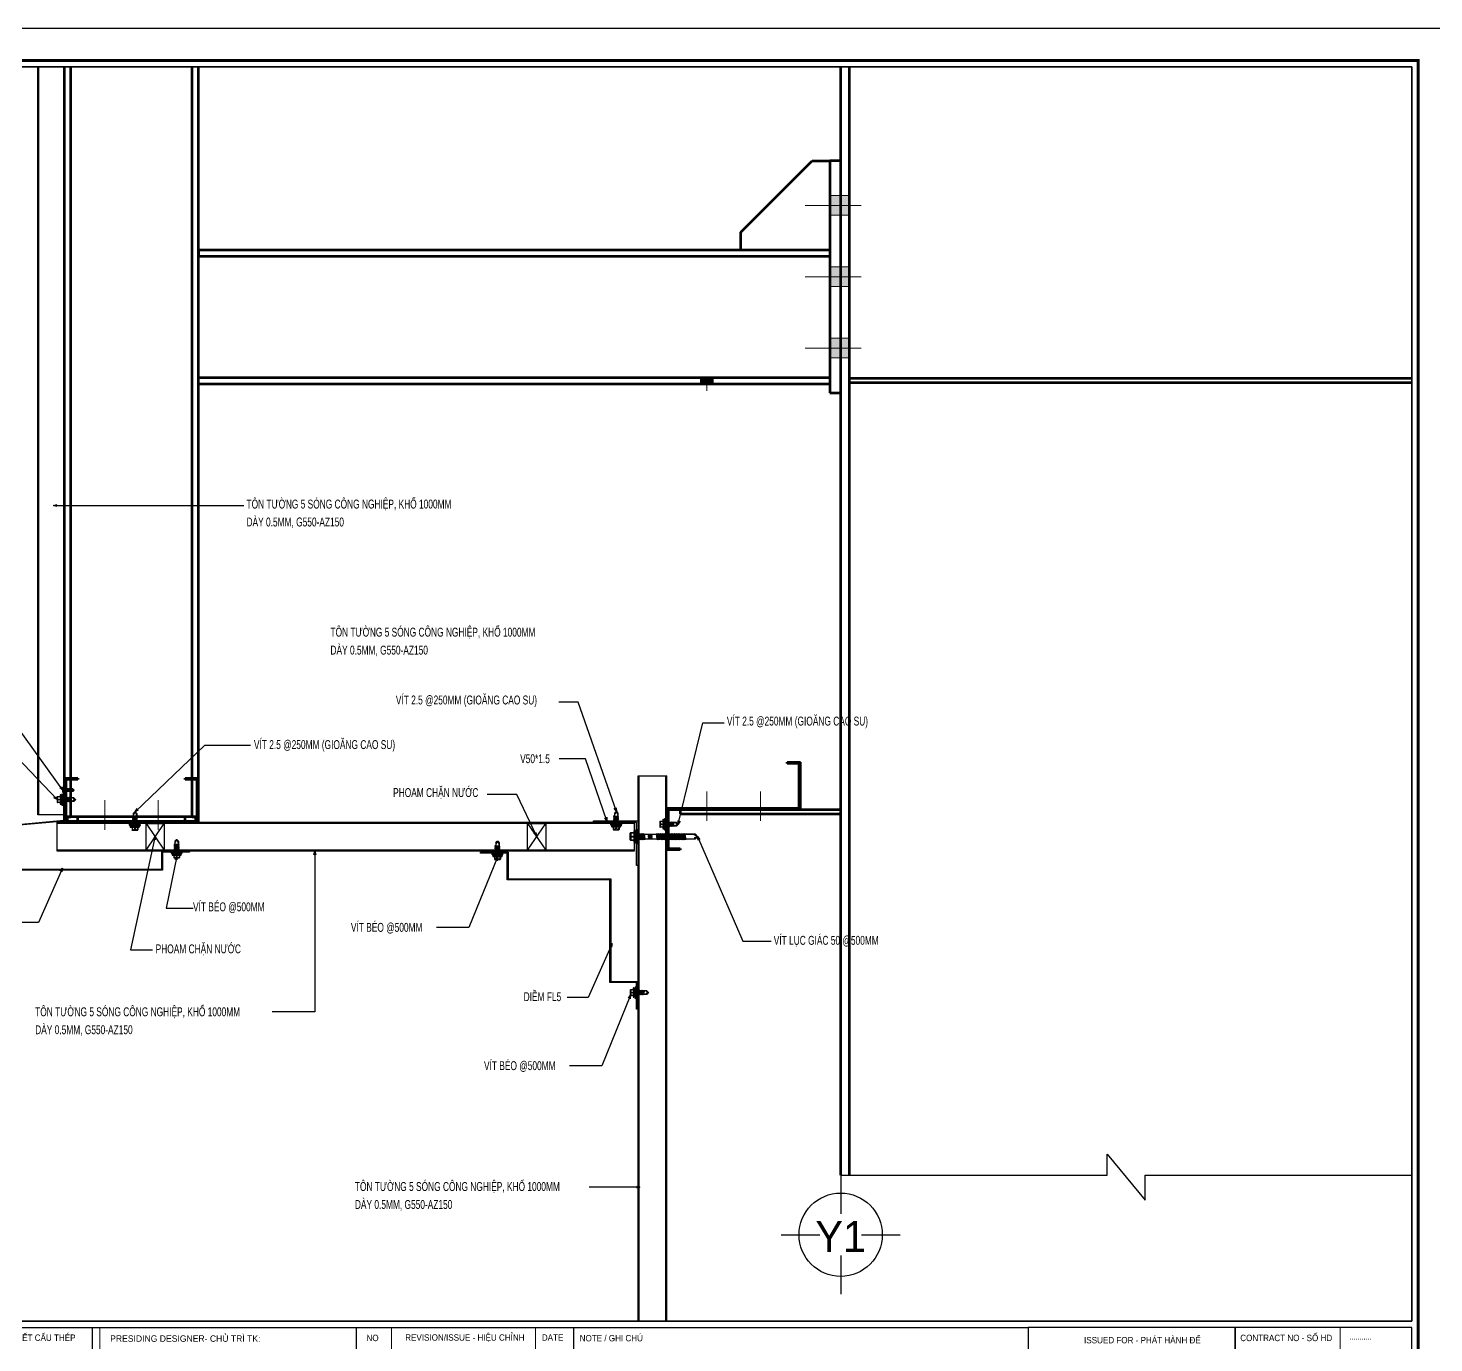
# Model space of a CAD drawing. Header units: inches. Extents: x 2 to 32666, y -5537 to 22.
# Drawn here: x 19811.6 to 20205.6, y -4073 to -3704.5 of the extents above; entities that cross this region are included whole.
import ezdxf
from ezdxf.enums import TextEntityAlignment as Align

# ---------------------------------------------------------------- set-up
doc = ezdxf.new("R2010")
doc.units = ezdxf.units.IN
doc.header["$MEASUREMENT"] = 0
doc.linetypes.add('DASHED2', pattern=[0.375, 0.25, -0.125])
for name, color, linetype in [('2', 2, 'Continuous'), ('3', 3, 'Continuous'), ('4', 4, 'Continuous'), ('6', 6, 'Continuous'), ('7', 7, 'Continuous'), ('9', 9, 'Continuous'), ('BAO KHUNG', 31, 'Continuous'), ('DIM', 8, 'Continuous'), ('Kyhieu', 7, 'Continuous'), ('NET IN', 3, 'Continuous'), ('STRUCTURE', 1, 'Continuous')]:
    doc.layers.add(name, color=color, linetype=linetype)
doc.layers.add('Cover text', color=7, linetype='Continuous', true_color=0x52370f)
doc.layers.add('S-Hatch', color=8, linetype='Continuous', lineweight=9)
doc.styles.add('AVO', font='VAVOB.TTF')
doc.styles.add('ST1', font='vnshx.shx', dxfattribs={"width": 0.7})
doc.styles.add('ST1H', font='vnshxh.shx', dxfattribs={"width": 0.7})
doc.styles.add('ST3', font='VHAVANB.TTF')
doc.styles.get("Standard").update_dxf_attribs({"font": 'arial.ttf'})
doc.styles.add('STYLE2', font='VHAVAN.TTF')
doc.styles.add('TIEU DE', font='Vharialn.ttf')
doc.dimstyles.new('4', dxfattribs={"dimtxt": 2.5, "dimasz": 1, "dimexe": 1, "dimexo": 0, "dimgap": 1, "dimtad": 1, "dimdec": 0, "dimlfac": 4, "dimzin": 0, "dimdsep": 46, "dimtxsty": 'ST1', "dimblk": 'ARCHTICK', "dimcen": 1, "dimdle": 1, "dimclrd": 8, "dimclre": 8, "dimclrt": 3, "dimadec": 0, "dimazin": 0, "dimtfac": 1, "dimtdec": 0, "dimtix": 1, "dimtmove": 1, "dimatfit": 3, "dimldrblk": 'OPEN30', "dimfxl": 0.18, "dimtfill": 1, "dimtolj": 1, "dimtzin": 0, "dimlwd": -1, "dimlwe": -1, "dimarcsym": 2})

# ---------------------------------------------------------------- blocks, each defined once
blk = doc.blocks.new('kt kien truc 1')
at = {"layer": '2', "color": 157, "linetype": 'Continuous'}
blk.add_lwpolyline([(0, 420), (594, 420), (594, 0), (0, 0)], close=True, dxfattribs=at)
at = {"layer": '7', "color": 147, "linetype": 'Continuous'}
blk.add_lwpolyline([(12.33, 57.61), (581.67, 57.61), (581.67, 409.19), (12.33, 409.19)], close=True, dxfattribs=at)
at = {"layer": 'BAO KHUNG', "color": 7}
blk.add_line((346.77, 10.81), (346.77, 55.81), dxfattribs=at)
at = {"layer": 'BAO KHUNG', "color": 167, "linetype": 'Continuous', "const_width": 0.871}
blk.add_lwpolyline([(10.59, 9.07), (583.41, 9.07), (583.41, 410.93), (10.59, 410.93)], close=True, dxfattribs=at)
at = {"layer": 'BAO KHUNG', "color": 7}
for points in [[(144.95, 55.81), (285.8, 55.81), (285.8, 10.81), (144.95, 10.81)], [(211.89, 55.81), (474.14, 55.81), (474.14, 10.81), (211.89, 10.81)], [(474.14, 10.81), (532.16, 10.81), (532.16, 55.81), (474.14, 55.81)], [(532.16, 10.81), (581.67, 10.81), (581.67, 55.81), (532.16, 55.81)]]:
    blk.add_lwpolyline(points, close=True, dxfattribs=at)
at = {"layer": 'S-Hatch'}
for p, q in [((213.95, 10.81), (213.95, 55.81)), ((295.73, 55.81), (295.73, 10.81)), ((336.07, 55.81), (336.07, 10.81)), ((561.54, 55.81), (561.54, 23.67))]:
    blk.add_line(p, q, dxfattribs=at)
at = {"layer": 'BAO KHUNG', "color": 7, "linetype": 'Continuous', "width": 0.9}
for s, p in [('STEEL CONTRACTOR - NHÀ THẦU KẾT CẤU THÉP', (152.72, 52.05)), ('NOTE / GHI CHÚ', (348.44, 51.92)), ('CONTRACT NO - SỐ HD', (533.57, 51.98))]:
    blk.add_text(s, height=1.8, dxfattribs=at).set_placement(p)
at = {"layer": 'BAO KHUNG', "color": 7, "linetype": 'Continuous', "style": 'ST3'}
blk.add_text('PRESIDING DESIGNER- CHñ TR× TK:', height=1.8, dxfattribs=at).set_placement((216.86, 51.8))
at = {"layer": 'BAO KHUNG', "color": 7, "linetype": 'Continuous', "width": 0.9}
for s, p in [('NO', (290.4, 52.88)), ('REVISION/ISSUE - HIỆU CHỈNH', (316.27, 53)), ('DATE', (340.86, 52.99))]:
    blk.add_text(s, height=1.8, dxfattribs=at).set_placement(p, align=Align.MIDDLE_CENTER)
blk.add_text('ISSUED FOR - PHÁT HÀNH ĐỂ ', height=1.8, dxfattribs=at).set_placement((506.46, 51.36), align=Align.CENTER)
at = {"layer": 'BAO KHUNG', "color": 109, "linetype": 'Continuous', "style": 'STYLE2', "width": 0.8}
blk.add_text('...........', height=1.5, dxfattribs=at).set_placement((564.21, 52.44))
at = {"layer": 'Cover text', "ltscale": 0.5, "style": 'TIEU DE'}
for tag, p in [('STT', (555.05, 15.58)), ('TENBANVE', (45.93, 14.6))]:
    blk.add_attdef(tag, text='', height=2, dxfattribs=at).set_placement(p, align=Align.MIDDLE_CENTER)
blk = doc.blocks.new('HFR-1')
at = {"layer": 'STRUCTURE', "color": 1, "linetype": 'Continuous'}
for p, q in [((-5.5, 0), (5.5, 0)), ((-5.2, 0.8), (-3.4, 1.5)), ((5.2, 0.8), (3.4, 1.5)), ((-2.4, -1.2), (-3, -1.6)), ((-3, -1.6), (-2.4, -1.9)), ((-2.4, -1.9), (-3, -2.3)), ((-3, -2.3), (-2.4, -2.6)), ((-2.4, -2.6), (-3, -3)), ((-3, -3), (-2.4, -3.3)), ((-2.4, -3.3), (-3, -3.7)), ((-3, -3.7), (-2.4, -4.1)), ((-2.4, -4.1), (-3, -4.4)), ((-3, -4.4), (-2.4, -4.8)), ((-2.4, -4.8), (-3, -5.1)), ((-3, -5.1), (-2.4, -5.5)), ((-2.4, -5.5), (-3, -5.8)), ((-3, -5.8), (-2.4, -6.2)), ((-2.4, -6.2), (-3, -6.6)), ((-3, -6.6), (-2.4, -6.9)), ((-2.4, -6.9), (-3, -7.3)), ((-3, -7.3), (-2.4, -7.6)), ((-2.4, -7.6), (-3, -8)), ((-3, -8), (-2.4, -8.3)), ((-2.4, -8.3), (-3, -8.7)), ((-3, -8.7), (-2.4, -9)), ((-2.4, -9), (-3, -9.4)), ((-3, -9.4), (-2.4, -9.7)), ((-2.4, -9.7), (-3, -10.1)), ((-3, -10.1), (-2.4, -10.5)), ((-2.4, -10.5), (-3, -10.8)), ((-3, -10.8), (-2.4, -11.2)), ((-2.4, -11.2), (-3, -11.5)), ((-3, -11.5), (-2.4, -11.9)), ((-2.9, -1.6), (2.9, -1.4)), ((-2.9, -2.3), (2.9, -2.1)), ((-2.9, -3), (2.9, -2.8)), ((-2.9, -3.7), (2.9, -3.6)), ((-2.9, -4.4), (2.9, -4.3)), ((-2.9, -5.1), (2.9, -5)), ((-2.9, -5.9), (2.9, -5.7)), ((-2.9, -6.6), (2.9, -6.4)), ((-2.9, -7.3), (2.9, -7.1)), ((-2.9, -8), (2.9, -7.8)), ((-2.9, -8.7), (2.9, -8.5)), ((-2.9, -9.4), (2.9, -9.2)), ((-2.9, -10.1), (1.5, -10)), ((-2.9, -10.8), (1.3, -10.7)), ((-2.9, -11.5), (0.9, -11.4)), ((-2.5, -17.4), (-2.5, -11.8)), ((-2.5, -17.4), (-2, -16.7)), ((-2.5, -17.4), (-0.2, -19.7)), ((2.4, -1.1), (-2.4, -1.2)), ((2.4, -1.8), (-2.4, -1.9)), ((-2.4, -1.9), (2.4, -1.8)), ((-2.4, -2.6), (2.4, -2.5)), ((2.4, -2.5), (-2.4, -2.6)), ((-2.4, -3.3), (2.4, -3.2)), ((2.4, -3.2), (-2.4, -3.3)), ((-2.4, -4.1), (2.4, -3.9)), ((2.4, -3.9), (-2.4, -4.1)), ((-2.4, -4.8), (2.4, -4.6)), ((2.4, -4.6), (-2.4, -4.8)), ((-2.4, -5.5), (2.4, -5.3)), ((2.4, -5.3), (-2.4, -5.5)), ((-2.4, -6.2), (2.4, -6)), ((2.4, -6), (-2.4, -6.2)), ((-2.4, -6.9), (2.4, -6.8)), ((2.4, -6.8), (-2.4, -6.9)), ((-2.4, -7.6), (2.4, -7.5)), ((2.4, -7.5), (-2.4, -7.6)), ((-2.4, -8.3), (2.4, -8.2)), ((2.4, -8.2), (-2.4, -8.3)), ((-2.4, -9), (2.4, -8.9)), ((2.4, -8.9), (-2.4, -9)), ((-2.4, -9.7), (2.4, -9.6)), ((2.4, -9.6), (-2.4, -9.7)), ((1.4, -10.3), (-2.4, -10.5)), ((-2.4, -10.5), (1.4, -10.3)), ((-2.4, -11.2), (1.1, -11.1)), ((1.1, -11.1), (-2.4, -11.2)), ((-2.4, -11.9), (0.4, -11.8)), ((-1, -16.7), (0.2, -19.7)), ((0.1, -19.4), (1.2, -17.3)), ((0.2, -19.7), (2.5, -17.4)), ((1.6, -16.1), (2.3, -10.2)), ((2.2, -10), (2.9, -10)), ((2.2, -11), (2.4, -11)), ((2.4, -11), (2.2, -11)), ((2.2, -11.4), (2.9, -11.4)), ((2.2, -11.7), (2.4, -11.7)), ((2.4, -10.3), (2.3, -10.3)), ((2.3, -10.3), (2.4, -10.3)), ((2.3, -10.7), (2.9, -10.7)), ((2.9, -1.4), (2.4, -1.1)), ((2.4, -1.8), (2.9, -1.4)), ((2.9, -2.1), (2.4, -1.8)), ((2.4, -2.5), (2.9, -2.1)), ((2.9, -2.8), (2.4, -2.5)), ((2.4, -3.2), (2.9, -2.8)), ((2.9, -3.6), (2.4, -3.2)), ((2.4, -3.9), (2.9, -3.6)), ((2.9, -4.3), (2.4, -3.9)), ((2.4, -4.6), (2.9, -4.3)), ((2.9, -5), (2.4, -4.6)), ((2.4, -5.3), (2.9, -5)), ((2.9, -5.7), (2.4, -5.3)), ((2.4, -6), (2.9, -5.7)), ((2.9, -6.4), (2.4, -6)), ((2.4, -6.8), (2.9, -6.4)), ((2.9, -7.1), (2.4, -6.8)), ((2.4, -7.5), (2.9, -7.1)), ((2.9, -7.8), (2.4, -7.5)), ((2.4, -8.2), (2.9, -7.8)), ((2.9, -8.5), (2.4, -8.2)), ((2.4, -8.9), (2.9, -8.5)), ((2.9, -9.2), (2.4, -8.9)), ((2.4, -9.6), (2.9, -9.2)), ((2.9, -10), (2.4, -9.6)), ((2.4, -10.3), (2.9, -10)), ((2.9, -10.7), (2.4, -10.3)), ((2.4, -11), (2.9, -10.7)), ((2.9, -11.4), (2.4, -11)), ((2.4, -11.7), (2.9, -11.4)), ((2.5, -17.4), (2.5, -11.7))]:
    blk.add_line(p, q, dxfattribs=at)
at = {"layer": 'STRUCTURE', "color": 1, "linetype": 'Continuous', "ltscale": 8}
for p in [(-3.4, 1.5), (3.4, 1.5)]:
    blk.add_line(p, (0, 1.5), dxfattribs=at)
at = {"layer": 'STRUCTURE', "color": 1, "linetype": 'DASHED2'}
for p in [(-1.9, 1.5), (1.9, 1.5)]:
    blk.add_line(p, (0, 0), dxfattribs=at)
at = {"layer": 'STRUCTURE', "color": 1, "linetype": 'Continuous', "ltscale": 8}
for centre, start, end in [((-4.7, 0.2), 130.41, 194.8062), ((4.7, 0.2), 345.1938, 49.59)]:
    blk.add_arc(centre, 0.801, start, end, dxfattribs=at)
at = {"layer": 'STRUCTURE', "color": 1, "linetype": 'Continuous'}
for centre, radius, start, end in [((-7.3, -9), 9.14, 58.065, 78.8402), ((5.1, -3.8), 3.83, 84.2039, 134.3621), ((-1.5, -17.1), 0.59, 34.2302, 144.5641), ((0, -19.4), 0.331, 231.6348, 305.4287), ((-0.5, -10.1), 1.93, 296.6041, 355.3922), ((-0.6, -16), 2.2, 324.0048, 357.8268), ((1.9, -10.3), 0.444, 15.9762, 172.6971)]:
    blk.add_arc(centre, radius, start, end, dxfattribs=at)
blk = doc.blocks.new('Short_Self_drilling')
at = {"layer": 'STRUCTURE', "color": 1, "linetype": 'Continuous'}
for p, q in [((6.4, 1.7), (-6.4, 1.7)), ((5.1, 3.8), (-5.1, 3.8)), ((-2.6, 2.9), (-5.1, 2.9)), ((-3.4, 3.8), (-3.4, 6.8)), ((3, 7.2), (-3, 7.2)), ((2.6, 2.9), (-2.6, 2.9)), ((-2.1, 2.8), (-2.1, 2.9)), ((6.3, 0), (0, 0)), ((2.2, 2.8), (2.2, 2.9)), ((2.2, -0.5), (2.2, 0)), ((5.1, 2.9), (2.6, 2.9)), ((3.4, 3.8), (3.4, 6.8)), ((3, -1.2), (-2.7, -0.2)), ((3, -2.7), (-2.7, -1.8)), ((3, -4.2), (-2.7, -3.3)), ((3, -5.8), (-2.7, -4.8)), ((3, -7.3), (-2.7, -6.3)), ((-1.9, -8), (-2.7, -7.9)), ((-2.1, -1.4), (-2.1, -0.9)), ((-2.1, -2.9), (-2.1, -2.4)), ((-2.1, -4.4), (-2.1, -3.9)), ((-2.1, -6), (-2.1, -5.4)), ((-2.1, -7.5), (-2.1, -7)), ((-2.1, -12.3), (-2.1, -8.5)), ((3, -8.8), (-1.1, -8.1)), ((2.1, -12.3), (2.1, -9.1)), ((2.2, -2), (2.2, -1.5)), ((2.2, -3.6), (2.2, -3)), ((2.2, -5.1), (2.2, -4.6)), ((2.2, -6.6), (2.2, -6.1)), ((2.2, -8.1), (2.2, -7.6))]:
    blk.add_line(p, q, dxfattribs=at)
blk.add_lwpolyline([(6.4, 1.3), (6.4, 1.7), (2.1, 2.8), (-2.1, 2.8), (-6.4, 1.7), (-6.4, 1.3)], close=True, dxfattribs=at)
for points in [[(-6.4, 1.3, -0.088869), (-6.3, 0), (0, 0)], [(-0.1, 3.8), (-0.3, 6.2, 0.338878), (-3.1, 6.2), (-3.3, 3.8)], [(3.3, 3.8), (3.1, 6.2, 0.338878), (0.3, 6.2), (0.1, 3.8)], [(2.1, -12.3), (0.2, -14.2, -0.333596), (-0.2, -14.2), (-2.1, -12.3)], [(-0.1, -14), (-1, -12.2, -0.148657), (-1.4, -11.2), (-2, -7.7, -0.815006), (-1.2, -7.8, 0.150833), (-0.8, -8.7)], [(2.1, -12.3), (1.7, -11.7, 0.52242), (0.9, -11.7), (-0.2, -14.2)]]:
    blk.add_lwpolyline(points, format="xyb", dxfattribs=at)
for points in [[(3, -1.2), (2.2, -1.5), (-2.1, -0.8), (-2.7, -0.2), (-2.4, 0)], [(3, -2.7), (2.2, -3), (-2.1, -2.4), (-2.7, -1.8), (-2.1, -1.4), (2.2, -2), (3, -2.7)], [(3, -4.2), (2.2, -4.6), (-2.1, -3.9), (-2.7, -3.3), (-2.1, -2.9), (2.2, -3.6), (3, -4.2)], [(3, -5.8), (2.2, -6.1), (-2.1, -5.4), (-2.7, -4.8), (-2.1, -4.4), (2.2, -5.1), (3, -5.8)], [(3, -7.3), (2.2, -7.6), (-2.1, -7), (-2.7, -6.3), (-2.1, -6), (2.2, -6.6), (3, -7.3)], [(-1.8, -8.5), (-2.1, -8.5), (-2.7, -7.9), (-2.1, -7.5), (-1.8, -7.5)], [(-1.3, -7.6), (2.2, -8.1), (3, -8.8)], [(-1.2, 0), (2.2, -0.5), (3, -1.2)], [(3, -8.8), (2.2, -9.1), (-0.8, -8.7)]]:
    blk.add_lwpolyline(points, dxfattribs=at)
for centre, radius, start, end in [((-5, 3.3), 0.455, 109.7949, 250.2674), ((-3, 6.8), 0.429, 90.0311, 180.0311), ((3, 6.8), 0.429, 0.0311, 90.0311), ((5.1, 3.3), 0.435, 279.7276, 80.3347), ((10, 0.2), 3.74, 162.2963, 182.6103)]:
    blk.add_arc(centre, radius, start, end, dxfattribs=at)
blk = doc.blocks.new('vit 5')
at = {"layer": 'STRUCTURE', "color": 1, "linetype": 'Continuous'}
for p, q in [((-23619.05, 33070.93), (-23617.72, 33071.26)), ((-23619.05, 33070.79), (-23619.05, 33070.93)), ((-23619.05, 33070.93), (-23615.05, 33070.93)), ((-23615.05, 33070.79), (-23619.05, 33070.79)), ((-23615.11, 33070.43), (-23619, 33070.43)), ((-23618.65, 33071.56), (-23615.45, 33071.56)), ((-23618.65, 33071.29), (-23617.85, 33071.29)), ((-23618.12, 33071.56), (-23618.12, 33072.49)), ((-23618.08, 33071.56), (-23618.02, 33072.33)), ((-23617.98, 33072.62), (-23616.12, 33072.62)), ((-23617.97, 33070.13), (-23616.19, 33070.4)), ((-23617.97, 33069.63), (-23616.19, 33069.91)), ((-23617.85, 33071.29), (-23616.25, 33071.29)), ((-23617.72, 33071.26), (-23617.72, 33071.29)), ((-23617.72, 33071.26), (-23616.38, 33071.26)), ((-23617.71, 33070.33), (-23617.71, 33070.43)), ((-23617.71, 33070.02), (-23617.71, 33069.84)), ((-23617.14, 33072.33), (-23617.08, 33071.56)), ((-23617.01, 33071.56), (-23616.95, 33072.33)), ((-23616.4, 33070.2), (-23616.4, 33070.02)), ((-23616.4, 33069.71), (-23616.4, 33069.53)), ((-23616.39, 33071.26), (-23616.39, 33071.29)), ((-23616.38, 33071.26), (-23615.05, 33070.93)), ((-23616.25, 33071.29), (-23615.45, 33071.29)), ((-23616.08, 33072.33), (-23616.02, 33071.56)), ((-23615.98, 33071.56), (-23615.98, 33072.49)), ((-23615.05, 33070.93), (-23615.05, 33070.79)), ((-23617.97, 33069.14), (-23616.19, 33069.41)), ((-23617.97, 33068.65), (-23616.19, 33068.92)), ((-23617.71, 33069.53), (-23617.71, 33069.35)), ((-23617.71, 33069.04), (-23617.71, 33068.85)), ((-23617.71, 33068.54), (-23617.71, 33065.28)), ((-23617.57, 33067.55), (-23617.57, 33066.56)), ((-23617.13, 33067.55), (-23617.13, 33066.56)), ((-23616.77, 33067.55), (-23616.77, 33066.56)), ((-23616.4, 33069.22), (-23616.4, 33069.04)), ((-23616.4, 33068.73), (-23616.4, 33065.47)), ((-23617.97, 33064.89), (-23616.19, 33065.17)), ((-23617.97, 33064.4), (-23616.19, 33064.68)), ((-23617.97, 33063.91), (-23616.19, 33064.19)), ((-23617.97, 33063.42), (-23616.19, 33063.7)), ((-23617.97, 33062.93), (-23616.19, 33063.2)), ((-23617.97, 33062.44), (-23616.19, 33062.71)), ((-23617.97, 33061.94), (-23616.19, 33062.22)), ((-23617.97, 33061.45), (-23616.19, 33061.73)), ((-23617.71, 33065.29), (-23617.71, 33065.1)), ((-23617.71, 33064.79), (-23617.71, 33064.61)), ((-23617.71, 33064.3), (-23617.71, 33064.12)), ((-23617.71, 33063.81), (-23617.71, 33063.63)), ((-23617.71, 33063.32), (-23617.71, 33063.13)), ((-23617.71, 33062.83), (-23617.71, 33062.64)), ((-23617.71, 33062.33), (-23617.71, 33062.15)), ((-23617.71, 33061.84), (-23617.71, 33061.66)), ((-23616.4, 33065.47), (-23616.4, 33065.29)), ((-23616.4, 33064.98), (-23616.4, 33064.79)), ((-23616.4, 33064.49), (-23616.4, 33064.3)), ((-23616.4, 33063.99), (-23616.4, 33063.81)), ((-23616.4, 33063.5), (-23616.4, 33063.32)), ((-23616.4, 33063.01), (-23616.4, 33062.83)), ((-23616.4, 33062.52), (-23616.4, 33062.34)), ((-23616.4, 33062.03), (-23616.4, 33061.84)), ((-23617.97, 33060.96), (-23616.19, 33061.24)), ((-23617.97, 33060.47), (-23616.19, 33060.75)), ((-23617.97, 33059.98), (-23616.19, 33060.25)), ((-23617.97, 33059.49), (-23616.19, 33059.76)), ((-23617.97, 33058.99), (-23616.19, 33059.27)), ((-23617.97, 33058.5), (-23616.19, 33058.78)), ((-23617.97, 33058.01), (-23616.19, 33058.29)), ((-23617.97, 33057.52), (-23616.19, 33057.8)), ((-23617.71, 33061.35), (-23617.71, 33061.17)), ((-23617.71, 33060.86), (-23617.71, 33060.68)), ((-23617.71, 33060.37), (-23617.71, 33060.18)), ((-23617.71, 33059.88), (-23617.71, 33059.69)), ((-23617.71, 33059.38), (-23617.71, 33059.2)), ((-23617.71, 33058.89), (-23617.71, 33058.71)), ((-23617.71, 33058.4), (-23617.71, 33058.22)), ((-23617.71, 33057.91), (-23617.71, 33057.73)), ((-23616.4, 33061.54), (-23616.4, 33061.35)), ((-23616.4, 33061.04), (-23616.4, 33060.86)), ((-23616.4, 33060.55), (-23616.4, 33060.37)), ((-23616.4, 33060.06), (-23616.4, 33059.88)), ((-23616.4, 33059.57), (-23616.4, 33059.38)), ((-23616.4, 33059.08), (-23616.4, 33058.89)), ((-23616.4, 33058.58), (-23616.4, 33058.4)), ((-23616.4, 33058.09), (-23616.4, 33057.91)), ((-23617.97, 33057.12), (-23616.67, 33057.33)), ((-23617.7, 33057.04), (-23616.76, 33057.17)), ((-23617.7, 33054.38), (-23617.57, 33054.57)), ((-23616.6, 33054.72), (-23616.42, 33057.47)), ((-23616.42, 33057.37), (-23616.19, 33057.4))]:
    blk.add_line(p, q, dxfattribs=at)
for points in [[(-23617.97, 33070.13), (-23617.71, 33070.33), (-23617.05, 33070.43)], [(-23616.23, 33070.43), (-23616.19, 33070.4), (-23616.4, 33070.21), (-23617.71, 33070.02), (-23617.97, 33070.13)], [(-23617.97, 33069.63), (-23617.71, 33069.84), (-23616.4, 33070.02), (-23616.19, 33069.91), (-23616.4, 33069.71), (-23617.71, 33069.52), (-23617.97, 33069.63)], [(-23617.97, 33069.14), (-23617.71, 33069.35), (-23616.4, 33069.53), (-23616.19, 33069.41), (-23616.4, 33069.22), (-23617.71, 33069.03), (-23617.97, 33069.14)], [(-23617.97, 33068.65), (-23617.71, 33068.85), (-23616.4, 33069.04), (-23616.19, 33068.92), (-23616.4, 33068.73), (-23617.71, 33068.54), (-23617.97, 33068.65)], [(-23617.41, 33066.56), (-23617.41, 33067.55)], [(-23616.97, 33066.56), (-23616.97, 33067.55)], [(-23616.6, 33066.56), (-23616.6, 33067.55)], [(-23617.97, 33064.89), (-23617.71, 33065.1), (-23616.4, 33065.29), (-23616.19, 33065.17), (-23616.4, 33064.98), (-23617.71, 33064.79), (-23617.97, 33064.89)], [(-23617.97, 33064.4), (-23617.71, 33064.61), (-23616.4, 33064.79), (-23616.19, 33064.68), (-23616.4, 33064.49), (-23617.71, 33064.3), (-23617.97, 33064.4)], [(-23617.97, 33063.91), (-23617.71, 33064.12), (-23616.4, 33064.3), (-23616.19, 33064.19), (-23616.4, 33063.99), (-23617.71, 33063.8), (-23617.97, 33063.91)], [(-23617.97, 33063.42), (-23617.71, 33063.63), (-23616.4, 33063.81), (-23616.19, 33063.7), (-23616.4, 33063.5), (-23617.71, 33063.31), (-23617.97, 33063.42)], [(-23617.97, 33062.93), (-23617.71, 33063.13), (-23616.4, 33063.32), (-23616.19, 33063.2), (-23616.4, 33063.01), (-23617.71, 33062.82), (-23617.97, 33062.93)], [(-23617.97, 33062.44), (-23617.71, 33062.64), (-23616.4, 33062.83), (-23616.19, 33062.71), (-23616.4, 33062.52), (-23617.71, 33062.33), (-23617.97, 33062.44)], [(-23617.97, 33061.94), (-23617.71, 33062.15), (-23616.4, 33062.34), (-23616.19, 33062.22), (-23616.4, 33062.03), (-23617.71, 33061.84), (-23617.97, 33061.94)], [(-23617.97, 33061.45), (-23617.71, 33061.66), (-23616.4, 33061.84), (-23616.19, 33061.73), (-23616.4, 33061.54), (-23617.71, 33061.35), (-23617.97, 33061.45)], [(-23617.97, 33060.96), (-23617.71, 33061.17), (-23616.4, 33061.35), (-23616.19, 33061.24), (-23616.4, 33061.04), (-23617.71, 33060.85), (-23617.97, 33060.96)], [(-23617.97, 33060.47), (-23617.71, 33060.68), (-23616.4, 33060.86), (-23616.19, 33060.75), (-23616.4, 33060.55), (-23617.71, 33060.36), (-23617.97, 33060.47)], [(-23617.97, 33059.98), (-23617.71, 33060.18), (-23616.4, 33060.37), (-23616.19, 33060.25), (-23616.4, 33060.06), (-23617.71, 33059.87), (-23617.97, 33059.98)], [(-23617.97, 33059.49), (-23617.71, 33059.69), (-23616.4, 33059.88), (-23616.19, 33059.76), (-23616.4, 33059.57), (-23617.71, 33059.38), (-23617.97, 33059.49)], [(-23617.97, 33058.99), (-23617.71, 33059.2), (-23616.4, 33059.38), (-23616.19, 33059.27), (-23616.4, 33059.08), (-23617.71, 33058.89), (-23617.97, 33058.99)], [(-23617.97, 33058.5), (-23617.71, 33058.71), (-23616.4, 33058.89), (-23616.19, 33058.78), (-23616.4, 33058.58), (-23617.71, 33058.4), (-23617.97, 33058.5)], [(-23617.97, 33058.01), (-23617.71, 33058.22), (-23616.4, 33058.4), (-23616.19, 33058.29), (-23616.4, 33058.09), (-23617.71, 33057.9), (-23617.97, 33058.01)], [(-23617.97, 33057.52), (-23617.71, 33057.73), (-23616.4, 33057.91), (-23616.19, 33057.8), (-23616.4, 33057.6), (-23617.71, 33057.41), (-23617.97, 33057.52)], [(-23616.4, 33057.91), (-23616.4, 33057.99)], [(-23617.97, 33057.12), (-23617.71, 33057.33), (-23616.64, 33057.48)], [(-23617.7, 33057.02), (-23617.71, 33057.02), (-23617.97, 33057.12)], [(-23617.7, 33057.04), (-23617.7, 33054.38), (-23617.09, 33053.78)], [(-23617.33, 33054.55), (-23617.01, 33053.76), (-23616.4, 33054.35), (-23616.4, 33057.6)], [(-23617.03, 33053.81), (-23616.71, 33054.39)], [(-23616.44, 33057.51), (-23616.4, 33057.52), (-23616.19, 33057.4), (-23616.4, 33057.21)]]:
    blk.add_lwpolyline(points, dxfattribs=at)
for centre, major_axis, ratio, start_param, end_param in [((-23620.16, 33070.44), (-0.822, 0.822), 1, 3.915086, 4.236522), ((-23618.63, 33071.42), (0.0956, 0.0956), 1, 0.954633, 3.757756), ((-23617.98, 33072.49), (-0.0943, 0.0943), 1, -0.785398, 0.785398), ((-23617.58, 33071.76), (0.508, 0.508), 1, 0.131933, 1.438864), ((-23616.51, 33071.76), (0.508, 0.508), 1, 0.131933, 1.438864), ((-23616.12, 33072.49), (-0.0943, 0.0943), 1, 3.926991, 5.497787), ((-23615.5, 33071.42), (-0.1, 0.1), 1, 2.701137, 5.152845), ((-23613.95, 33070.44), (-1.15, 0.17), 0.90746, -0.177273, 0.177273), ((-23617.49, 33067.55), (0.0589, 0.0589), 1, 5.497786, 8.639379), ((-23617.49, 33066.56), (0.0589, 0.0589), 1, 2.356194, 5.497786), ((-23617.05, 33067.55), (0.0589, 0.0589), 1, 5.497786, 8.639379), ((-23617.05, 33066.56), (0.0589, 0.0589), 1, 2.356194, 5.497786), ((-23616.68, 33067.55), (0.0589, 0.0589), 1, 5.497786, 8.639379), ((-23616.68, 33066.56), (0.0589, 0.0589), 1, 2.356194, 5.497786), ((-23617.44, 33054.48), (-0.076, 0.152), 0.752568, -1.468408, 0.606812), ((-23617.16, 33057.5), (0.363, 0.363), 1, 4.808661, 5.407478), ((-23617.18, 33054.75), (0.416, 0.416), 1, 4.859665, 5.449971), ((-23616.53, 33057.44), (0.0836, 0.0836), 1, 5.766736, 8.502032), ((-23617.04, 33053.85), (0.0625, 0.0625), 1, 3.247504, 4.281237)]:
    blk.add_ellipse(centre, major_axis=major_axis, ratio=ratio, start_param=start_param, end_param=end_param, dxfattribs=at)
blk = doc.blocks.new('_ArchTick')
at = {"color": 0, "linetype": 'ByBlock', "const_width": 0.15}
blk.add_lwpolyline([(-0.5, -0.5), (0.5, 0.5)], dxfattribs=at)
blk = doc.blocks.new('_Open30')
at = {"color": 0, "linetype": 'ByBlock', "lineweight": -2}
for p, q in [((-1, 0.27), (0, 0)), ((0, 0), (-1, -0.27)), ((0, 0), (-1, 0))]:
    blk.add_line(p, q, dxfattribs=at)
blk = doc.blocks.new('TRUCVP')
at = {"layer": 'Kyhieu', "color": 1, "linetype": 'Continuous'}
for points in [[(0, 17.5), (0, 50)], [(-50, 0), (-17.5, 0)], [(17.5, 0), (50, 0)], [(0, -50), (0, -17.5)]]:
    blk.add_lwpolyline(points, dxfattribs=at)
at = {"layer": 'Kyhieu', "color": 40, "linetype": 'Continuous'}
blk.add_circle((0, 0), 35, dxfattribs=at)

msp = doc.modelspace()

# ---------------------------------------------------------------- hatches: boundary and pattern name
at = {"layer": '2'}
for points in [[(20039.3591, -3756.958), (20036.3591, -3756.958), (20036.3591, -3751.458), (20039.3591, -3751.458)], [(20041.8591, -3756.958), (20039.3591, -3756.958), (20039.3591, -3751.458), (20041.8591, -3751.458)], [(20039.3591, -3776.958), (20036.3591, -3776.958), (20036.3591, -3771.458), (20039.3591, -3771.458)], [(20041.8591, -3776.958), (20039.3591, -3776.958), (20039.3591, -3771.458), (20041.8591, -3771.458)], [(20039.3591, -3796.958), (20036.3591, -3796.958), (20036.3591, -3791.458), (20039.3591, -3791.458)], [(20041.8591, -3796.958), (20039.3591, -3796.958), (20039.3591, -3791.458), (20041.8591, -3791.458)], [(20003.6096, -3802.458), (20003.6096, -3804.208), (20000.1096, -3804.208), (20000.1096, -3802.458)], [(20000.1096, -3804.208), (20000.1096, -3802.458), (20003.6096, -3802.458), (20003.6096, -3804.208)]]:
    msp.add_hatch(color=256, dxfattribs=at).paths.add_polyline_path(points, flags=17)

# ---------------------------------------------------------------- linework, layer by layer
at = {"layer": '2', "lineweight": 100}
for p, q in [((19821.8593, -3914.7092), (19821.8593, -3715.3349)), ((19823.6093, -3914.7092), (19823.6093, -3715.3349)), ((19857.6093, -3914.7092), (19857.6093, -3715.3349)), ((19859.3593, -3914.7092), (19859.3593, -3715.3349)), ((20039.3591, -4026.0548), (20039.3591, -3715.3349)), ((20041.8591, -4026.0548), (20041.8591, -3715.3349)), ((20011.3595, -3761.7084), (20031.3591, -3741.708)), ((20031.3591, -3741.708), (20036.3591, -3741.708)), ((20039.3591, -3741.708), (20036.3591, -3741.708)), ((20036.3591, -3741.708), (20036.3591, -3806.708)), ((20011.3595, -3766.708), (20011.3595, -3761.7084)), ((19859.3593, -3766.708), (19859.3593, -3768.458)), ((19859.3593, -3766.708), (20036.3591, -3766.708)), ((19859.3593, -3768.458), (20036.3591, -3768.458)), ((19859.3593, -3804.208), (19859.3593, -3802.458)), ((19859.3593, -3802.458), (20036.3591, -3802.458)), ((19859.3593, -3804.208), (20036.3591, -3804.208)), ((20041.8591, -3803.958), (20041.8591, -3802.708)), ((20199.4384, -3802.708), (20041.8591, -3802.708)), ((20199.4384, -3803.958), (20041.8591, -3803.958)), ((20036.3591, -3806.708), (20039.3591, -3806.708)), ((20024.7343, -3910.6193), (20024.3593, -3910.2443)), ((20024.3593, -3910.6193), (20024.3593, -3910.2443)), ((20024.3593, -3910.2443), (20028.1093, -3910.2443)), ((20027.7343, -3910.6193), (20024.3593, -3910.6193)), ((20027.7343, -3923.1193), (20027.7343, -3910.6193)), ((20028.1093, -3923.4943), (20028.1093, -3910.2443)), ((19821.8594, -3927.2092), (19821.8594, -3914.7092)), ((19821.8594, -3914.7092), (19825.6094, -3914.7092)), ((19825.6094, -3915.0842), (19822.2344, -3915.0842)), ((19822.2344, -3915.0842), (19822.2344, -3926.8342)), ((19823.6093, -3925.583), (19823.6093, -3915.0842)), ((19825.6094, -3914.7092), (19825.6094, -3915.0842)), ((19855.9844, -3915.0842), (19855.6094, -3914.7092)), ((19855.6094, -3915.0842), (19855.6094, -3914.7092)), ((19855.6094, -3914.7092), (19859.3594, -3914.7092)), ((19858.9844, -3915.0842), (19855.6094, -3915.0842)), ((19857.6093, -3925.583), (19857.6093, -3915.0842)), ((19858.9844, -3926.8342), (19858.9844, -3915.0842)), ((19859.3594, -3927.2092), (19859.3594, -3914.7092)), ((20028.1093, -3913.9943), (20027.7343, -3913.6193)), ((19859.3594, -3918.4592), (19858.9844, -3918.0842)), ((19990.6093, -3934.8693), (19990.6093, -3923.1193)), ((19990.6093, -3923.1193), (20027.7343, -3923.1193)), ((19990.9843, -3923.4943), (19990.9843, -3934.4943)), ((19990.9843, -3923.4943), (20028.1093, -3923.4943)), ((19994.3591, -3923.4943), (19994.3591, -3924.7443)), ((20028.1093, -3923.4943), (20039.3591, -3923.4943)), ((19821.8594, -3927.2092), (19859.3594, -3927.2092)), ((19822.2344, -3925.583), (19823.6093, -3925.583)), ((19822.2344, -3926.8342), (19858.9844, -3926.8342)), ((19858.6094, -3925.5842), (19822.6094, -3925.5842)), ((19822.6094, -3925.5842), (19822.6094, -3926.8342)), ((19825.6094, -3926.8342), (19825.6094, -3925.5842)), ((19855.6094, -3926.8342), (19855.6094, -3925.5842)), ((19857.6093, -3925.583), (19858.9844, -3925.583)), ((19858.6094, -3926.8342), (19858.6094, -3925.5842)), ((19994.3591, -3924.7443), (20039.3591, -3924.7443)), ((19994.3593, -3934.8693), (19990.6093, -3934.8693)), ((19990.9843, -3934.4943), (19994.3593, -3934.4943)), ((19994.3593, -3934.4943), (19994.3593, -3934.8693))]:
    msp.add_line(p, q, dxfattribs=at)
at = {"layer": '2', "lineweight": 0}
for p, q in [((20045.1091, -3754.208), (20029.3591, -3754.208)), ((20045.1091, -3754.208), (20029.3591, -3754.208)), ((20039.3591, -3751.458), (20036.3591, -3751.458)), ((20039.3591, -3751.458), (20036.3591, -3751.458)), ((20041.8591, -3751.458), (20039.3591, -3751.458)), ((20041.8591, -3751.458), (20039.3591, -3751.458)), ((20039.3591, -3756.958), (20036.3591, -3756.958)), ((20039.3591, -3756.958), (20036.3591, -3756.958)), ((20041.8591, -3756.958), (20039.3591, -3756.958)), ((20041.8591, -3756.958), (20039.3591, -3756.958)), ((20039.3591, -3771.458), (20036.3591, -3771.458)), ((20039.3591, -3771.458), (20036.3591, -3771.458)), ((20041.8591, -3771.458), (20039.3591, -3771.458)), ((20041.8591, -3771.458), (20039.3591, -3771.458)), ((20045.1091, -3774.208), (20029.3591, -3774.208)), ((20045.1091, -3774.208), (20029.3591, -3774.208)), ((20039.3591, -3776.958), (20036.3591, -3776.958)), ((20039.3591, -3776.958), (20036.3591, -3776.958)), ((20041.8591, -3776.958), (20039.3591, -3776.958)), ((20041.8591, -3776.958), (20039.3591, -3776.958)), ((20039.3591, -3791.458), (20036.3591, -3791.458)), ((20039.3591, -3791.458), (20036.3591, -3791.458)), ((20041.8591, -3791.458), (20039.3591, -3791.458)), ((20041.8591, -3791.458), (20039.3591, -3791.458)), ((20045.1091, -3794.208), (20029.3591, -3794.208)), ((20045.1091, -3794.208), (20029.3591, -3794.208)), ((20039.3591, -3796.958), (20036.3591, -3796.958)), ((20039.3591, -3796.958), (20036.3591, -3796.958)), ((20041.8591, -3796.958), (20039.3591, -3796.958)), ((20041.8591, -3796.958), (20039.3591, -3796.958)), ((20000.1096, -3804.208), (20000.1096, -3802.458)), ((20000.1096, -3804.208), (20000.1096, -3802.458)), ((20001.8596, -3806.208), (20001.8596, -3802.458)), ((20001.8596, -3806.208), (20001.8596, -3802.458)), ((20003.6096, -3804.208), (20003.6096, -3802.458)), ((20003.6096, -3804.208), (20003.6096, -3802.458)), ((20001.8593, -3926.7443), (20001.8593, -3918.4943)), ((20001.8593, -3925.4943), (20001.8593, -3918.4943)), ((20001.8593, -3925.4943), (20001.8593, -3918.4943)), ((20016.8593, -3926.7443), (20016.8593, -3918.4943)), ((20016.8593, -3925.4943), (20016.8593, -3918.4943)), ((20016.8593, -3925.4943), (20016.8593, -3918.4943)), ((19833.1094, -3929.2092), (19833.1094, -3920.9592)), ((19833.1094, -3929.2092), (19833.1094, -3920.9592)), ((19848.1094, -3929.2092), (19848.1094, -3920.9592)), ((19848.1094, -3929.2092), (19848.1094, -3920.9592)), ((20001.8593, -3925.4943), (20001.8593, -3923.1193)), ((20001.8593, -3925.4943), (20001.8593, -3923.1193)), ((20016.8593, -3925.4943), (20016.8593, -3923.1193)), ((20016.8593, -3925.4943), (20016.8593, -3923.1193))]:
    msp.add_line(p, q, dxfattribs=at)
at = {"layer": '3'}
for p, q in [((19814.3593, -3924.9906), (19814.3593, -3715.3349)), ((19814.6093, -3924.9906), (19814.6093, -3715.3349)), ((19821.6093, -3924.9906), (19821.6093, -3715.3349)), ((19982.6092, -4066.9148), (19982.6092, -3914.0652)), ((19982.6092, -3914.0652), (19990.6092, -3914.0652)), ((19982.8592, -4066.9148), (19982.8592, -3914.0652)), ((19990.3592, -4066.9148), (19990.3592, -3914.0652)), ((19990.6092, -4066.9148), (19990.6092, -3914.0652)), ((19821.8593, -3924.9906), (19814.3593, -3924.9906)), ((19981.5123, -3927.2092), (19819.753, -3927.2092)), ((19819.753, -3935.2092), (19819.753, -3927.2092)), ((19981.5123, -3927.4592), (19819.753, -3927.4592)), ((19981.5123, -3927.2092), (19981.5123, -3935.2092)), ((19981.5123, -3934.9592), (19819.753, -3934.9592)), ((19981.5123, -3935.2092), (19819.753, -3935.2092))]:
    msp.add_line(p, q, dxfattribs=at)
at = {"layer": '4'}
msp.add_lwpolyline([(19982.1092, -3939.2092), (19982.1092, -3927.2092), (19970.1092, -3927.2092), (19970.1092, -3926.7092), (19982.6092, -3926.7092), (19982.6092, -3939.2092)], close=True, dxfattribs=at)
at = {"layer": '6'}
for points in [[(19856.8277, -3935.4592), (19849.3277, -3935.4592), (19849.3277, -3940.5009), (19806.7812, -3940.5009), (19806.7812, -3927.8939), (19821.6093, -3926.5525), (19821.609, -3909.1744), (19821.859, -3909.1744), (19821.8594, -3926.784), (19807.0312, -3928.1254), (19807.0312, -3940.2509), (19849.0777, -3940.2509), (19849.0777, -3935.2092), (19856.8277, -3935.2092)], [(19982.1814, -3979.4828), (19982.1814, -3971.9828), (19974.6814, -3971.9828), (19974.6814, -3943.2328), (19945.9314, -3943.2328), (19945.9314, -3935.7328), (19938.4314, -3935.7328), (19938.4314, -3935.4828), (19946.1814, -3935.4828), (19946.1814, -3942.9828), (19974.9314, -3942.9828), (19974.9314, -3971.7328), (19982.4314, -3971.7328), (19982.4314, -3979.4828)]]:
    msp.add_lwpolyline(points, close=True, dxfattribs=at)
at = {"layer": '9'}
for p, q in [((19844.6841, -3934.9592), (19849.7539, -3927.4592)), ((19844.6841, -3927.4592), (19849.7539, -3934.9592)), ((19951.6138, -3934.9592), (19956.6836, -3927.4592)), ((19951.6138, -3927.4592), (19956.6836, -3934.9592))]:
    msp.add_line(p, q, dxfattribs=at)
for points in [[(19844.6841, -3927.4592), (19849.7539, -3927.4592), (19849.7539, -3934.9592), (19844.6841, -3934.9592)], [(19951.6138, -3927.4592), (19956.6836, -3927.4592), (19956.6836, -3934.9592), (19951.6138, -3934.9592)]]:
    msp.add_lwpolyline(points, close=True, dxfattribs=at)
at = {"layer": 'DIM'}
msp.add_lwpolyline([(19630.1005, -3715.3349), (20199.4384, -3715.3349), (20199.4384, -4066.9148), (19630.1005, -4066.9148)], close=True, dxfattribs=at)
msp.add_lwpolyline([(20039.3591, -4026.0548), (20114.0628, -4026.0548), (20114.0628, -4020.1332), (20124.7348, -4033.0234), (20124.7348, -4026.0548), (20199.4384, -4026.0548)], dxfattribs=at)
at = {"layer": 'NET IN'}
msp.add_lwpolyline([(19617.7695, -3704.5249), (20211.7695, -3704.5249), (20211.7695, -4124.5249), (19617.7695, -4124.5249)], close=True, dxfattribs=at)

# ---------------------------------------------------------------- block references
at = {"color": 1, "xscale": 0.2400000000185761, "yscale": 0.2400000000185761, "zscale": 0.2400000000185761}
for p, rotation in [((19821.494, -3920.7736, 0), 89.96887245040641), ((19841.5733, -3927.5951), 179.9688724504064), ((19976.4451, -3927.4784), 179.9688724504064), ((19990.4072, -3927.6715), 89.96887245040641), ((19853.2753, -3935.3789), 179.9688724504064), ((19943.18, -3935.8143), 179.9688724504064), ((19982.1243, -3974.8613), 89.96887245040641)]:
    msp.add_blockref('Short_Self_drilling', p, dxfattribs=dict(at, rotation=rotation))
at = {"color": 8, "extrusion": (0, 0, -1), "xscale": 0.1492098718646501, "yscale": 0.1492098718646501, "zscale": -0.1492098718646501, "rotation": 270.0000000000426}
msp.add_blockref('HFR-1', (-19821.5462, -3918.0716), dxfattribs=at)
at = {"color": 8, "rotation": 90.0000000001588}
msp.add_blockref('vit 5', (53053.0122, 19685.9213), dxfattribs=at)
at = {"layer": '3'}
msp.add_blockref('kt kien truc 1', (19617.7695, -4124.5249), dxfattribs=at)
at = {"layer": 'Kyhieu', "ltscale": 10, "xscale": 0.3333333333333334, "yscale": 0.3333333333333334, "zscale": 0.3333333333333334, "rotation": 270}
msp.add_blockref('TRUCVP', (20039.3591, -4042.7215), dxfattribs=at)

# ---------------------------------------------------------------- texts
at = {"layer": '3', "style": 'ST1H', "width": 0.7}
for s, p in [('t«n t\xadêng 5 sãng c«ng nghiÖp, khæ 1000mm', (19872.8415, -3839.1733)), ('dµy 0.5mm, g550-az150', (19872.8415, -3844.1996)), ('t«n t\xadêng 5 sãng c«ng nghiÖp, khæ 1000mm', (19896.3749, -3875.0808)), ('dµy 0.5mm, g550-az150', (19896.3749, -3880.1071)), ('vÝt 2.5 @250mm (gio¨ng cao su)', (19914.6986, -3894.0908)), ('vÝt 2.5 @250mm (gio¨ng cao su)', (20007.4631, -3900.001)), ('vÝt 2.5 @250mm (gio¨ng cao su)', (19874.9253, -3906.5927)), ('v50*1.5', (19949.5317, -3910.5473)), ('phoam chÆn n\xadíc', (19913.9354, -3920.0395)), ('vÝt bÐo @500mm', (19857.8529, -3952.0684)), ('vÝt bÐo @500mm', (19902.1007, -3957.8188)), ('vÝt lôc gi¸c 50 @500mm', (20020.6015, -3961.4547)), ('phoam chÆn n\xadíc', (19847.3825, -3963.8507)), ('diÒm fl5', (19950.5022, -3977.2473)), ('t«n t\xadêng 5 sãng c«ng nghiÖp, khæ 1000mm', (19813.6173, -3981.4848)), ('dµy 0.5mm, g550-az150', (19813.6173, -3986.5111)), ('vÝt bÐo @500mm', (19939.4047, -3996.5801)), ('t«n t\xadêng 5 sãng c«ng nghiÖp, khæ 1000mm', (19903.2137, -4030.4613)), ('dµy 0.5mm, g550-az150', (19903.2137, -4035.4876))]:
    msp.add_text(s, height=2.5, dxfattribs=at).set_placement(p)
at = {"layer": 'Kyhieu', "color": 3, "ltscale": 10, "style": 'AVO'}
msp.add_text('Y1', height=8.66667, dxfattribs=at).set_placement((20039.3591, -4043.2134), align=Align.MIDDLE_CENTER)

# ---------------------------------------------------------------- leaders
at = {"layer": 'DIM'}
for points in [[(19818.7454, -3838.3185), (19872.1258, -3838.3185)], [(19976.4872, -3924.0598), (19965.8324, -3893.4112), (19960.3602, -3893.4112)], [(19821.3231, -3918.0716), (19806.7757, -3897.7959), (19801.4336, -3897.7959)], [(19993.8384, -3927.6723), (20000.7234, -3899.207), (20006.702, -3899.207)], [(19819.7697, -3920.7736), (19806.7438, -3907.0026), (19801.4765, -3907.0026)], [(19841.6153, -3924.1765), (19861.2075, -3905.4593), (19873.9925, -3905.4593)], [(19973.8552, -3926.7092), (19967.803, -3909.3298), (19960.4462, -3909.3298)], [(19954.1487, -3930.9592), (19948.5952, -3919.3152), (19940.298, -3919.3152)], [(19847.219, -3930.9592), (19840.3136, -3962.8702), (19846.5242, -3962.8702)], [(19999.2521, -3931.1323), (20011.9293, -3960.4833), (20019.8871, -3960.4833)], [(19891.9877, -3935.2092), (19891.9877, -3980.2478), (19879.9965, -3980.2478)], [(19853.2753, -3936.6031), (19850.2853, -3951.1503), (19857.8822, -3951.1503)], [(19943.18, -3936.8521), (19935.1503, -3956.6244), (19926.0733, -3956.6244)], [(19821.2778, -3940.0009), (19814.5306, -3955.1668), (19808.6506, -3955.1668)], [(19975.3276, -3961.1081), (19968.5805, -3976.274), (19962.7004, -3976.274)], [(19980.484, -3975.6134), (19972.4543, -3995.3858), (19963.3773, -3995.3858)], [(19983.1092, -4029.3567), (19968.9141, -4029.3567)]]:
    msp.add_leader(points, dimstyle='4', override={"dimgap": 1, "dimtad": 0}, dxfattribs=at)

doc.saveas('drawing.dxf')
